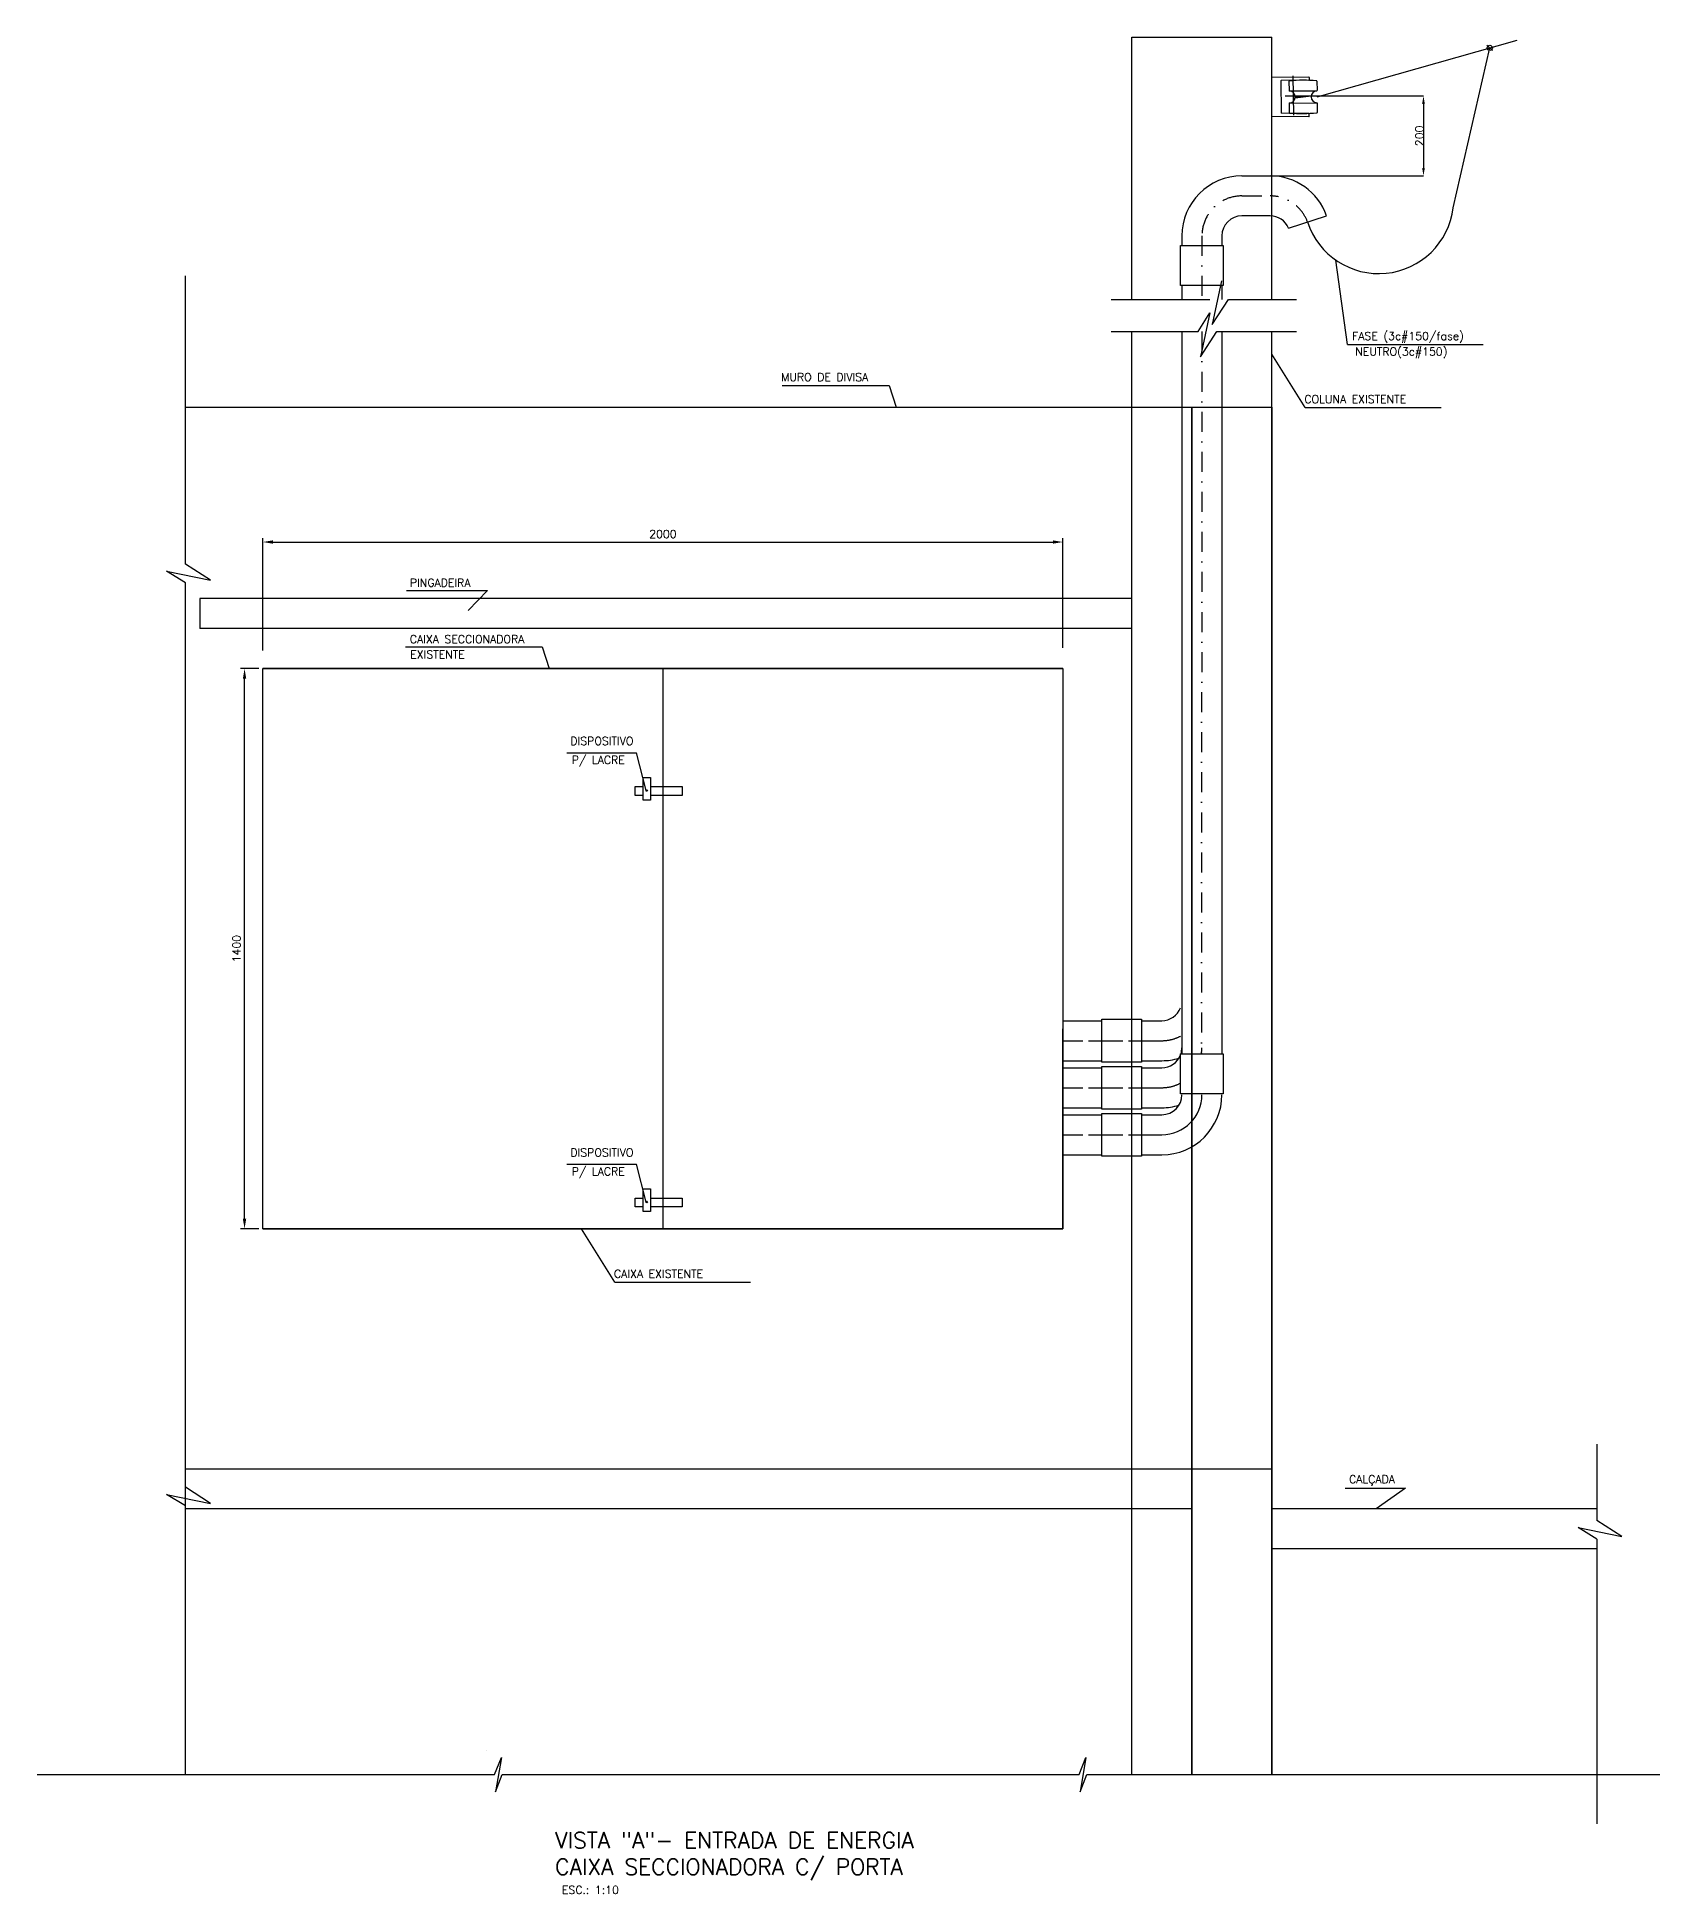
# Model space of a CAD drawing. Header units: millimetres. Extents: x 27525 to 1347740, y 16401 to 59429.
# Drawn here: x 484757 to 488814, y 54789 to 59429 of the extents above; entities that cross this region are included whole.
import ezdxf
from ezdxf.lldxf.tags import DXFTag

# ---------------------------------------------------------------- set-up
doc = ezdxf.new("R2010")
doc.units = ezdxf.units.MM
doc.linetypes.add('DASHDOT2', pattern=[0.5, 0.25, -0.125, 0, -0.125])
for name, color, linetype in [('3', 3, 'Continuous'), ('ARQUITETURA', 8, 'Continuous'), ('CONDUTOR', 4, 'Continuous'), ('E-ARQ', 11, 'Continuous'), ('FIO', 2, 'Continuous'), ('LINHACHAMADA', 1, 'Continuous'), ('POSTE', 3, 'Continuous'), ('TEXTO', 2, 'Continuous')]:
    doc.layers.add(name, color=color, linetype=linetype)
doc.styles.add('ROMANS', font='romans.shx')
tags = doc.linetypes.add('HIDDEN', pattern=[0.375, 0.25, -0.125]).pattern_tags.tags
tags[6:7] = [DXFTag(74, 4), DXFTag(75, 0), DXFTag(340, '0'), DXFTag(46, 1.0), DXFTag(50, 0.0), DXFTag(44, 0.0), DXFTag(45, 0.0)]
tags[4:5] = [DXFTag(74, 4), DXFTag(75, 0), DXFTag(340, '0'), DXFTag(46, 1.0), DXFTag(50, 0.0), DXFTag(44, 0.0), DXFTag(45, 0.0)]
doc.dimstyles.new('COTA', dxfattribs={"dimtxt": 0.15, "dimasz": 0.5, "dimexe": 0.1, "dimexo": 0.1, "dimgap": 0.1, "dimtad": 1, "dimtoh": 1, "dimdec": 0, "dimlfac": 200, "dimzin": 13, "dimtxsty": 'ROMANS', "dimcen": 0.05, "dimdle": 0.1, "dimclrd": 1, "dimclre": 1, "dimclrt": 2, "dimazin": 0, "dimtfac": 10000, "dimtdec": 0, "dimtofl": 0, "dimtmove": 2, "dimatfit": 3, "dimfxl": 1, "dimtvp": 0.7, "dimtolj": 1, "dimtzin": 13, "dimarcsym": 0})

# ---------------------------------------------------------------- blocks, each defined once
blk = doc.blocks.new('*D2')
at = {"layer": '3', "color": 1, "lineweight": -2, "transparency": 16777216}
for p, q in [((487877.8, 59281.9), (488223.3, 59281.9)), ((488223.2, 59261.9), (488223.2, 59101.9)), ((487844.4, 59081.9), (488223.3, 59081.9))]:
    blk.add_line(p, q, dxfattribs=at)
for points in [[(488219.9, 59261.9), (488226.6, 59261.9), (488223.2, 59281.9)], [(488219.9, 59101.9), (488226.6, 59101.9), (488223.2, 59081.9)]]:
    blk.add_solid(points, dxfattribs=at)
at = {"layer": '3', "color": 2, "transparency": 16777216, "insert": (488213.1, 59181.9), "char_height": 20, "attachment_point": 5, "rotation": 90, "style": 'ROMANS'}
blk.add_mtext('\\A1;200', dxfattribs=at)
blk = doc.blocks.new('*D3')
at = {"layer": 'TEXTO', "color": 1, "lineweight": -2, "transparency": 16777216}
for p, q in [((485321.8, 57895.6), (485321.8, 58177)), ((485346.8, 58167), (487296.8, 58167)), ((487321.8, 57902.8), (487321.8, 58177))]:
    blk.add_line(p, q, dxfattribs=at)
for points in [[(485346.8, 58171.2), (485346.8, 58162.9), (485321.8, 58167)], [(487296.8, 58171.2), (487296.8, 58162.9), (487321.8, 58167)]]:
    blk.add_solid(points, dxfattribs=at)
at = {"layer": 'TEXTO', "color": 2, "transparency": 16777216, "insert": (486321.8, 58187), "char_height": 20, "attachment_point": 5, "style": 'ROMANS'}
blk.add_mtext('\\A1;2000', dxfattribs=at)
blk = doc.blocks.new('*D4')
at = {"layer": 'TEXTO', "color": 1, "lineweight": -2, "transparency": 16777216}
for p, q in [((485311.8, 57850.9), (485265.9, 57850.9)), ((485275.9, 56475.9), (485275.9, 57825.9)), ((485311.8, 56450.9), (485265.9, 56450.9))]:
    blk.add_line(p, q, dxfattribs=at)
for points in [[(485271.7, 57825.9), (485280, 57825.9), (485275.9, 57850.9)], [(485271.7, 56475.9), (485280, 56475.9), (485275.9, 56450.9)]]:
    blk.add_solid(points, dxfattribs=at)
at = {"layer": 'TEXTO', "color": 2, "transparency": 16777216, "insert": (485255.9, 57150.9), "char_height": 20, "attachment_point": 5, "rotation": 90, "style": 'ROMANS'}
blk.add_mtext('\\A1;1400', dxfattribs=at)

msp = doc.modelspace()

# ---------------------------------------------------------------- linework, layer by layer
at = {"layer": 'ARQUITETURA', "color": 3, "linetype": 'HIDDEN', "lineweight": -2, "ltscale": 200}
for p, q in [((487769.277, 59081.948), (487844.277, 59081.948)), ((487839.67, 58981.948), (487769.277, 58981.948)), ((487619.277, 58931.948), (487619.277, 58907.699)), ((487719.277, 58931.948), (487719.277, 58907.699)), ((487619.277, 58808.022), (487619.277, 58773.115)), ((487719.277, 58808.022), (487719.277, 58773.115)), ((487619.277, 58692.769), (487619.277, 56887.959)), ((487719.277, 58692.769), (487719.277, 56887.959)), ((487321.817, 56971.023), (487418.836, 56971.023)), ((487385.728, 56971.023), (487418.836, 56971.023)), ((487518.513, 56971.023), (487569.277, 56971.023)), ((487518.513, 56971.023), (487568.726, 56971.023)), ((487321.817, 56871.023), (487418.836, 56871.023)), ((487321.817, 56853.552), (487418.836, 56853.552)), ((487385.728, 56871.023), (487418.836, 56871.023)), ((487385.728, 56853.552), (487418.836, 56853.552)), ((487518.513, 56871.023), (487568.726, 56871.023)), ((487518.513, 56853.552), (487569.277, 56853.552)), ((487518.513, 56853.552), (487568.726, 56853.552)), ((487321.817, 56753.552), (487418.836, 56753.552)), ((487385.728, 56753.552), (487418.836, 56753.552)), ((487518.513, 56753.552), (487568.726, 56753.552)), ((487321.817, 56736.081), (487418.836, 56736.081)), ((487385.728, 56736.081), (487418.836, 56736.081)), ((487518.513, 56736.081), (487569.277, 56736.081)), ((487518.513, 56736.081), (487568.726, 56736.081)), ((487321.817, 56636.081), (487418.836, 56636.081)), ((487385.728, 56636.081), (487418.836, 56636.081)), ((487518.513, 56636.081), (487568.726, 56636.081))]:
    msp.add_line(p, q, dxfattribs=at)
at = {"layer": 'ARQUITETURA', "color": 1, "linetype": 'DASHDOT2', "lineweight": -2, "ltscale": 200}
for p, q in [((487769.277, 59031.948), (487841.438, 59031.948)), ((487669.277, 58931.948), (487669.277, 58773.115)), ((487669.277, 58692.769), (487668.053, 56887.959)), ((487321.817, 56921.023), (487568.726, 56921.023)), ((487385.728, 56921.023), (487569.277, 56921.023)), ((487321.817, 56803.552), (487568.726, 56803.552)), ((487385.728, 56803.552), (487569.277, 56803.552)), ((487321.817, 56686.081), (487568.726, 56686.081)), ((487385.728, 56686.081), (487569.277, 56686.081))]:
    msp.add_line(p, q, dxfattribs=at)
at = {"layer": 'ARQUITETURA', "color": 3, "lineweight": -2, "ltscale": 1.3}
for p, q in [((487885.669, 58951.545), (487981.091, 58981.948)), ((487518.513, 56871.023), (487569.277, 56871.023)), ((487518.513, 56753.552), (487569.277, 56753.552)), ((487518.513, 56636.081), (487569.277, 56636.081)), ((485879.711, 55147.216), (485879.711, 55147.216))]:
    msp.add_line(p, q, dxfattribs=at)
at = {"layer": 'ARQUITETURA', "color": 1, "lineweight": -2, "ltscale": 1.3}
for p, q in [((485127.899, 58112.09), (485127.899, 58831.975)), ((488033.549, 58660.685), (488004.111, 58871.522)), ((487717.897, 58820.008), (487695.197, 58710.383)), ((487442.59, 58773.115), (487688.892, 58773.115)), ((487659.756, 58692.769), (487688.761, 58739.662)), ((487688.761, 58739.662), (487666.062, 58630.037)), ((487695.197, 58710.383), (487735.553, 58773.115)), ((487735.553, 58773.115), (487905.689, 58773.115)), ((487442.59, 58692.769), (487659.756, 58692.769)), ((487666.062, 58630.037), (487706.418, 58692.769)), ((487706.418, 58692.769), (487905.689, 58692.769)), ((488033.549, 58660.685), (488372.828, 58660.685)), ((487927.808, 58502.886), (487844.277, 58636.323)), ((486619.918, 58557.954), (486887.389, 58557.954)), ((486887.389, 58557.954), (486904.731, 58503.673)), ((487927.808, 58502.886), (488267.087, 58502.886)), ((485127.899, 58065.428), (485081.006, 58094.433)), ((485081.006, 58094.433), (485190.631, 58071.734)), ((485190.631, 58071.734), (485127.899, 58112.09)), ((485127.899, 55087.528), (485127.899, 58065.428)), ((485681.122, 58046.119), (485883.415, 58046.119)), ((485883.415, 58046.119), (485835.141, 57995.586)), ((485677.863, 57905.212), (486020.318, 57905.212)), ((486020.318, 57905.212), (486037.661, 57850.931)), ((486279.761, 57546.133), (486256.082, 57640.517)), ((486279.761, 56517.938), (486256.082, 56612.322)), ((486201.855, 56317.494), (486118.323, 56450.931)), ((486201.855, 56317.494), (486541.134, 56317.494)), ((488656.65, 55913.232), (488656.65, 55722.126)), ((485127.899, 55758.422), (485081.006, 55787.427)), ((485081.006, 55787.427), (485190.631, 55764.727)), ((485190.631, 55764.727), (485127.899, 55805.083)), ((488027.737, 55802.667), (488177.883, 55802.667)), ((488177.883, 55802.667), (488104.576, 55750.931)), ((488719.382, 55681.77), (488656.65, 55722.126)), ((488656.65, 55675.464), (488609.757, 55704.469)), ((488609.757, 55704.469), (488719.382, 55681.77)), ((488656.65, 55675.464), (488656.65, 54963.9)), ((485901.024, 55087.528), (485918.009, 55129.911)), ((485918.009, 55129.911), (485903.572, 55043.713)), ((487362.146, 55087.528), (487379.131, 55129.911)), ((487379.131, 55129.911), (487364.694, 55043.713)), ((485903.572, 55043.713), (485920.132, 55087.528)), ((487364.694, 55043.713), (487381.254, 55087.528)), ((487557.751, 55087.528), (488219.686, 55087.528)), ((487613.528, 55087.528), (487828.593, 55087.528))]:
    msp.add_line(p, q, dxfattribs=at)
at = {"layer": 'ARQUITETURA', "color": 3, "linetype": 'HIDDEN', "lineweight": -2, "ltscale": 200}
for points in [[(487615.893, 58907.699), (487722.66, 58907.699), (487722.66, 58808.022), (487615.893, 58808.022)], [(487518.513, 56974.406), (487518.513, 56867.639), (487418.836, 56867.639), (487418.836, 56974.406)], [(487615.893, 56887.959), (487722.66, 56887.959), (487722.66, 56788.283), (487615.893, 56788.283)], [(487518.513, 56856.935), (487518.513, 56750.169), (487418.836, 56750.169), (487418.836, 56856.935)], [(487518.513, 56739.464), (487518.513, 56632.698), (487418.836, 56632.698), (487418.836, 56739.464)]]:
    msp.add_lwpolyline(points, close=True, dxfattribs=at)
at = {"layer": 'ARQUITETURA', "color": 3, "lineweight": -2, "ltscale": 1.3}
for points in [[(486272.723, 57578.84), (486291.117, 57578.84), (486291.117, 57522.173), (486272.723, 57522.173)], [(486272.723, 56550.645), (486291.117, 56550.645), (486291.117, 56493.978), (486272.723, 56493.978)]]:
    msp.add_lwpolyline(points, close=True, dxfattribs=at)
for points in [[(486272.723, 57533.658), (486252.462, 57533.658), (486252.462, 57555.81), (486272.723, 57555.81)], [(486291.117, 57555.81), (486369.971, 57555.81), (486369.971, 57533.658), (486291.117, 57533.658)], [(486272.723, 56505.463), (486252.462, 56505.463), (486252.462, 56527.615), (486272.723, 56527.615)], [(486291.117, 56527.615), (486369.971, 56527.615), (486369.971, 56505.463), (486291.117, 56505.463)]]:
    msp.add_lwpolyline(points, dxfattribs=at)
for centre in [(486281.512, 57546.133), (486281.512, 56517.938)]:
    msp.add_circle(centre, 1.75, dxfattribs=at)
at = {"layer": 'ARQUITETURA', "color": 3, "linetype": 'HIDDEN', "lineweight": -2, "ltscale": 200}
for centre, radius, start, end in [((487769.277, 58931.948), 150, 90, 180), ((487769.277, 58931.948), 50, 90, 180), ((487569.277, 57021.023), 50, 270, 338.801909), ((487569.277, 56903.552), 50, 270, 338.801909), ((487569.277, 56903.552), 50, 341.82941, 0), ((487569.277, 56903.552), 100, 351.029632, 0), ((487569.277, 57021.023), 150, 270, 286.446144), ((487569.277, 56786.081), 100, 270, 0), ((487569.277, 56786.081), 150, 270, 0), ((487569.277, 56786.081), 50, 270, 0), ((487569.277, 56903.552), 150, 270, 286.446144)]:
    msp.add_arc(centre, radius, start, end, dxfattribs=at)
at = {"layer": 'ARQUITETURA', "color": 3, "lineweight": -2, "ltscale": 1.3}
for radius, start in [(150, 19.471221), (50, 23.075395)]:
    msp.add_arc((487839.67, 58931.948), radius, start, 90, dxfattribs=at)
at = {"layer": 'ARQUITETURA', "color": 1, "linetype": 'DASHDOT2', "lineweight": -2, "ltscale": 200}
for centre, start, end in [((487769.277, 58931.948), 90, 180), ((487839.67, 58931.948), 20.371039, 90), ((487569.277, 57021.023), 270, 297.785834), ((487569.277, 56903.552), 270, 297.785834)]:
    msp.add_arc(centre, 100, start, end, dxfattribs=at)
at = {"layer": 'CONDUTOR', "color": 4}
for p, q in [((487957.324, 59279.64), (488457.69, 59421.149)), ((488297.492, 59002.043), (488388.931, 59401.703)), ((488381.686, 59408.347), (488396.176, 59395.059))]:
    msp.add_line(p, q, dxfattribs=at)
msp.add_circle((488388.931, 59401.703), 6.445, dxfattribs=at)
msp.add_arc((488111.485, 59025.158), 187.438, 198.15738, 352.9163, dxfattribs=at)
at = {"layer": 'E-ARQ', "linetype": 'HIDDEN', "lineweight": -2}
for p, q in [((487494.277, 58773.115), (487494.277, 59428.618)), ((487494.277, 59428.618), (487844.277, 59428.618)), ((487844.277, 58773.115), (487844.277, 59428.618)), ((487494.277, 55087.528), (487494.277, 58692.769)), ((487844.277, 55087.528), (487844.277, 58692.769)), ((485127.899, 58503.673), (487644.277, 58503.673)), ((487265.266, 58503.673), (487494.277, 58503.673)), ((487644.277, 58503.673), (487644.277, 55087.528)), ((487494.277, 58025.931), (485163.991, 58025.931)), ((485163.991, 58025.931), (485163.991, 57950.931)), ((487494.277, 57950.931), (485163.991, 57950.931)), ((487321.817, 57850.931), (485321.817, 57850.931)), ((487321.817, 56450.931), (485321.817, 56450.931)), ((485127.899, 55850.931), (487448.264, 55850.931)), ((487265.266, 55850.931), (487844.277, 55850.931)), ((487644.277, 55750.931), (485127.899, 55750.931)), ((488656.65, 55750.931), (487844.277, 55750.931)), ((488656.65, 55650.931), (487844.277, 55650.931))]:
    msp.add_line(p, q, dxfattribs=at)
at = {"layer": 'E-ARQ', "color": 3, "linetype": 'HIDDEN', "lineweight": -2}
for p, q in [((485321.817, 57850.931), (487321.817, 57850.931)), ((485321.817, 56450.931), (485321.817, 57850.931)), ((486321.817, 57850.931), (486321.817, 56450.931)), ((487321.817, 57850.931), (487321.817, 56450.931))]:
    msp.add_line(p, q, dxfattribs=at)
at = {"layer": 'E-ARQ', "color": 1, "linetype": 'HIDDEN', "lineweight": -2}
for p, q in [((484757.284, 55087.528), (485901.024, 55087.528)), ((485920.132, 55087.528), (487362.146, 55087.528)), ((487381.254, 55087.528), (487605.839, 55087.528)), ((487557.751, 55087.528), (488814.225, 55087.528))]:
    msp.add_line(p, q, dxfattribs=at)
at = {"layer": 'E-ARQ', "linetype": 'HIDDEN', "lineweight": -2}
msp.add_lwpolyline([(487644.277, 55087.528), (487644.277, 58503.673), (487844.277, 58503.673), (487844.277, 55087.528)], dxfattribs=at)
at = {"layer": 'E-ARQ', "color": 3, "linetype": 'HIDDEN', "lineweight": -2}
msp.add_lwpolyline([(485321.817, 56450.931), (487321.817, 56450.931), (487321.817, 56950.931)], dxfattribs=at)
at = {"layer": 'FIO', "color": 2}
for p, q in [((487902.195, 59277.046), (487942.456, 59281.625)), ((487942.391, 59281.057), (487902.26, 59277.613))]:
    msp.add_line(p, q, dxfattribs=at)
at = {"layer": 'LINHACHAMADA', "color": 1}
for p, q in [((486081.402, 57640.517), (486256.082, 57640.517)), ((486081.402, 56612.322), (486256.082, 56612.322))]:
    msp.add_line(p, q, dxfattribs=at)
at = {"layer": 'POSTE', "color": 2}
for p, q in [((487936.699, 59328.972), (487844.277, 59328.168)), ((487866.975, 59319.365), (487867.672, 59239.282)), ((487936.768, 59320.972), (487867.967, 59320.374)), ((487886.987, 59318.111), (487887.188, 59294.999)), ((487887.948, 59294.037), (487956.442, 59294.633)), ((487896.911, 59331.726), (487898.325, 59233.874)), ((487937.708, 59327.98), (487937.76, 59321.98)), ((487956.984, 59318.72), (487957.185, 59295.608)), ((487887.466, 59263.063), (487887.667, 59239.951)), ((487888.209, 59264.038), (487956.703, 59264.634)), ((487957.463, 59263.672), (487957.664, 59240.56)), ((487936.699, 59229.699), (487845.102, 59230.496)), ((487936.768, 59237.699), (487868.663, 59238.291)), ((487937.708, 59230.69), (487937.76, 59236.69))]:
    msp.add_line(p, q, dxfattribs=at)
for centre, radius, start, end in [((487867.975, 59319.374), 1, 90.498212, 180.498212), ((487887.987, 59318.12), 1, 95.307189, 180.498212), ((487888.188, 59295.008), 1, 180.498212, 266.91489), ((487925.5, 58914.295), 406.563, 85.689234, 95.307189), ((487887.327, 59279.031), 15, 274.081533, 86.91489), ((487936.708, 59327.972), 1, 0.498212, 90.498212), ((487936.76, 59321.972), 1, 270.498212, 0.498212), ((487957.324, 59279.64), 15, 94.081533, 266.91489), ((487955.984, 59318.711), 1, 0.498212, 85.689234), ((487956.185, 59295.599), 1, 274.081533, 0.498212), ((487888.466, 59263.072), 1, 94.081533, 180.498212), ((487956.463, 59263.663), 1, 0.498212, 86.91489), ((487868.672, 59239.291), 1, 180.498212, 269.501788), ((487888.667, 59239.96), 1, 180.498212, 265.689234), ((487919.151, 59644.376), 406.563, 265.689234, 275.307189), ((487936.708, 59230.699), 1, 269.501788, 359.501788), ((487936.76, 59236.699), 1, 359.501788, 89.501788), ((487956.664, 59240.551), 1, 275.307189, 0.498212)]:
    msp.add_arc(centre, radius, start, end, dxfattribs=at)

# ---------------------------------------------------------------- texts
at = {"color": 4, "style": 'ROMANS'}
for s, p in [('VISTA "A"- ENTRADA DE ENERGIA', (486052.636, 54902.982)), ('CAIXA SECCIONADORA C/ PORTA', (486052.636, 54836.77))]:
    msp.add_text(s, height=40, dxfattribs=at).set_placement(p)
at = {"layer": 'TEXTO', "color": 2, "style": 'ROMANS'}
for s, p in [(' FASE (3c#150/fase)', (488031.091, 58671.769)), ('NEUTRO(3c#150)', (488052.661, 58632.999)), ('MURO DE DIVISA', (486617.46, 58569.038)), ('COLUNA EXISTENTE', (487925.35, 58513.97)), ('PINGADEIRA', (485689.092, 58055.412)), ('CAIXA SECCIONADORA', (485689.092, 57914.288)), ('EXISTENTE', (485690.097, 57876.134)), ('DISPOSITIVO ', (486090.303, 57659.859)), ('P/ LACRE', (486093.644, 57612.668)), ('DISPOSITIVO ', (486090.303, 56631.663)), ('P/ LACRE', (486093.644, 56584.473)), ('CAIXA EXISTENTE', (486199.396, 56328.578)), ('CALÇADA', (488036.952, 55815.27))]:
    msp.add_text(s, height=20, dxfattribs=at).set_placement(p)
at = {"layer": 'TEXTO', "style": 'ROMANS'}
msp.add_text('ESC.: 1:10', height=20, dxfattribs=at).set_placement((486069.357, 54789.17))

# ---------------------------------------------------------------- dimensions: what is measured, and where the dimension line sits
at = {"layer": '3'}
dim = msp.add_linear_dim(base=(488223.246, 59081.948), p1=(487877.704, 59281.948), p2=(487844.277, 59081.948), angle=90, text='200', dimstyle='COTA', override={"dimtxt": 20, "dimasz": 20, "dimlfac": 100}, dxfattribs=at)
dim.commit()
dim.dimension.update_dxf_attribs({"geometry": '*D2', "text_midpoint": (488213.146, 59181.948)})
at = {"layer": 'TEXTO', "color": 2}
dim = msp.add_linear_dim(base=(487321.817, 58167.018), p1=(485321.817, 57885.622), p2=(487321.817, 57892.807), text='2000', dimstyle='COTA', override={"dimtxt": 20, "dimasz": 25, "dimexe": 10, "dimexo": 10, "dimgap": 10, "dimlfac": 100}, dxfattribs=at)
dim.commit()
dim.dimension.update_dxf_attribs({"geometry": '*D3', "text_midpoint": (486321.817, 58187.018)})
at = {"layer": 'TEXTO'}
dim = msp.add_linear_dim(base=(485275.882, 57850.931), p1=(485321.817, 56450.931), p2=(485321.817, 57850.931), angle=90, text='1400', dimstyle='COTA', override={"dimtxt": 20, "dimasz": 25, "dimexe": 10, "dimexo": 10, "dimgap": 10, "dimlfac": 100}, dxfattribs=at)
dim.commit()
dim.dimension.update_dxf_attribs({"geometry": '*D4', "text_midpoint": (485255.882, 57150.931)})

doc.saveas('drawing.dxf')
